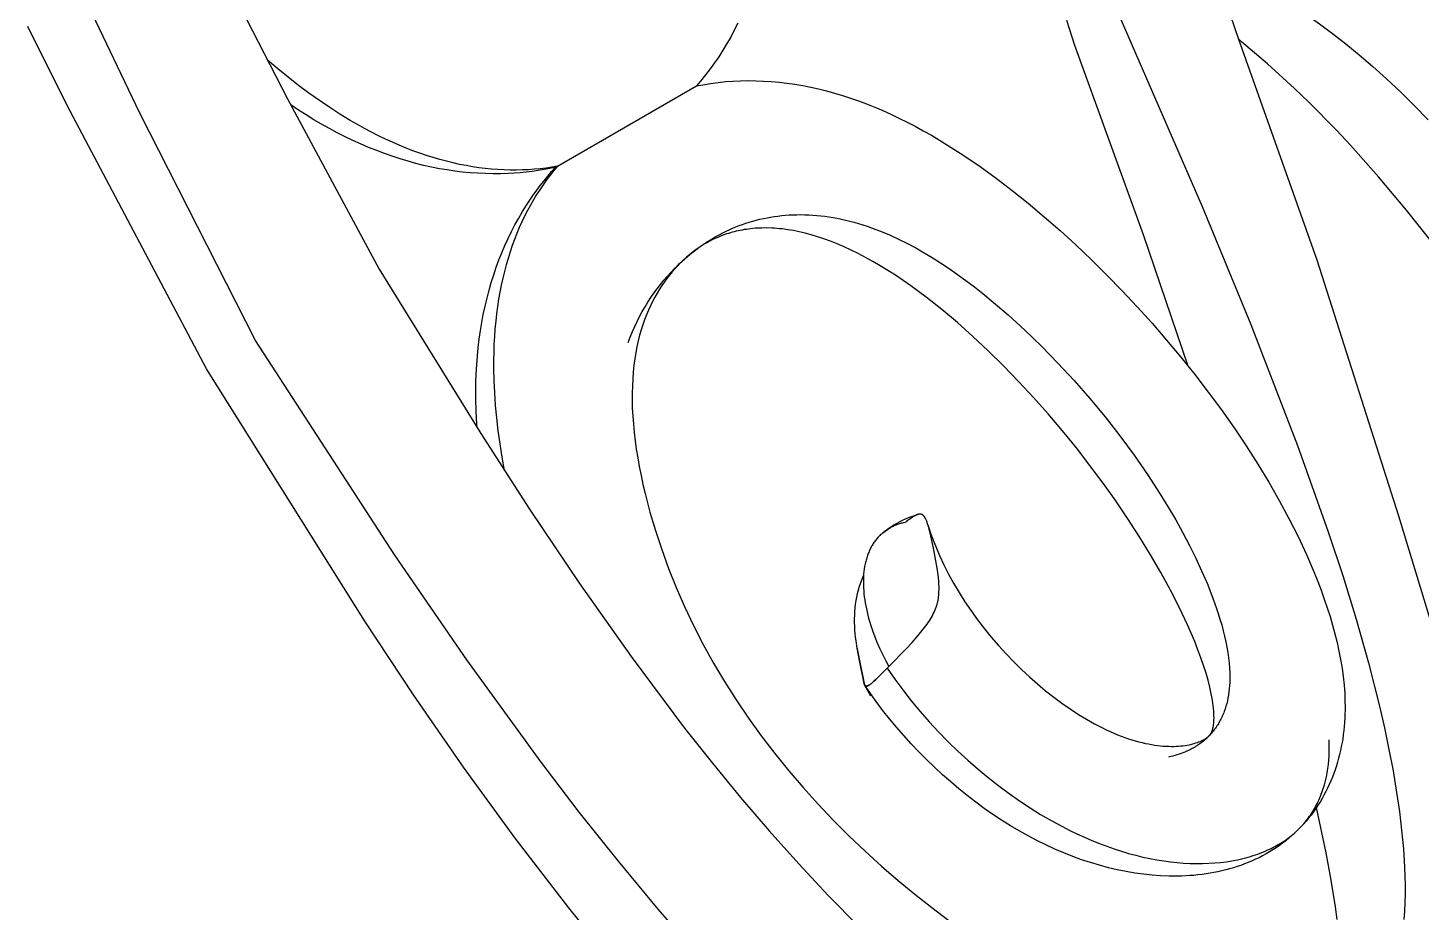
# Model space of a CAD drawing. Header units: millimetres. Extents: x 1933 to 24107, y 1228 to 18074.
# Drawn here: x 19492.7 to 19653.2, y 10747.3 to 10849.1 of the extents above; entities that cross this region are included whole.
import ezdxf

# ---------------------------------------------------------------- set-up
doc = ezdxf.new("R2010")
doc.units = ezdxf.units.MM
doc.layers.add('1', color=7, linetype='Continuous')

# ---------------------------------------------------------------- blocks, each defined once
blk = doc.blocks.new('Armchair 04_topt_dwgmodels.com')
at = {"color": 0}
for points in [[(-95.37, 582.78), (-90.34, 583.58), (-80.32, 584.93), (-70.26, 585.99), (-60.16, 586.81), (-50.02, 587.45), (-15.74, 588.69)], [(-15.74, 588.69), (18.54, 587.45), (28.68, 586.81)], [(-102.68, 573.36), (-95.65, 574.74), (-88.56, 575.96), (-81.42, 577.03), (-74.24, 577.97), (-59.76, 579.49), (-45.17, 580.62), (-15.74, 582.17)], [(-15.74, 582.17), (13.68, 580.62), (28.28, 579.49)], [(-15.74, 565.74), (-37.99, 565.07), (-48.32, 564.56), (-58.62, 563.86), (-68.88, 562.91), (-79.1, 561.68), (-84.18, 560.93), (-89.23, 560.09), (-94.24, 559.16), (-99.22, 558.12), (-104.07, 556.99), (-108.93, 555.74)], [(-37.21, 565.1), (-36.27, 564.63), (-35.34, 564.15), (-34.42, 563.65), (-33.51, 563.14), (-32.63, 562.61), (-31.76, 562.07), (-30.91, 561.51), (-30.08, 560.95), (-29.29, 560.38), (-28.49, 559.78), (-27.7, 559.16), (-26.97, 558.56), (-26.25, 557.95), (-25.53, 557.3), (-24.84, 556.64), (-24.18, 555.99), (-23.54, 555.33), (-22.91, 554.64), (-22.3, 553.94), (-21.72, 553.25), (-21.17, 552.55), (-20.63, 551.82), (-20.11, 551.09), (-19.61, 550.36), (-19.14, 549.63), (-18.69, 548.87), (-18.26, 548.11), (-17.85, 547.35), (-17.54, 546.73), (-17.24, 546.11), (-16.95, 545.47), (-16.68, 544.84), (-16.43, 544.2), (-16.18, 543.55), (-15.95, 542.91), (-15.74, 542.26)], [(-15.75, 542.26), (-15.53, 542.91), (-15.31, 543.55), (-15.06, 544.2), (-14.8, 544.84), (-14.53, 545.47), (-14.25, 546.11), (-13.95, 546.73), (-13.64, 547.35), (-13.23, 548.11), (-12.8, 548.87), (-12.34, 549.63), (-11.87, 550.36), (-11.38, 551.09), (-10.86, 551.82), (-10.32, 552.55), (-9.76, 553.25), (-9.19, 553.94), (-8.58, 554.64), (-7.95, 555.33), (-7.31, 555.99), (-6.65, 556.64), (-5.95, 557.3), (-5.23, 557.95), (-4.52, 558.56), (-3.78, 559.16), (-3, 559.78), (-2.19, 560.38), (-1.4, 560.95), (-0.57, 561.51), (0.27, 562.07), (1.14, 562.61), (2.03, 563.14), (2.93, 563.65), (3.85, 564.15), (4.78, 564.63), (5.73, 565.1)], [(16.84, 564.56), (6.51, 565.07), (-15.74, 565.74)], [(-15.74, 542.02), (-15.97, 542.64), (-16.22, 543.27), (-16.48, 543.89), (-16.77, 544.51), (-17.07, 545.13), (-17.38, 545.74), (-17.72, 546.36), (-18.07, 546.96), (-18.45, 547.57), (-18.84, 548.17), (-19.24, 548.76), (-19.67, 549.36), (-20.12, 549.95), (-20.58, 550.53), (-21.06, 551.11), (-21.57, 551.68), (-22.09, 552.25), (-22.63, 552.81), (-23.19, 553.37), (-23.76, 553.92), (-24.36, 554.47), (-24.98, 555.01), (-25.62, 555.55), (-26.27, 556.08), (-26.95, 556.6), (-27.65, 557.11), (-28.36, 557.62), (-29.1, 558.12), (-29.86, 558.62), (-30.63, 559.1), (-31.43, 559.58), (-32.25, 560.05), (-33.46, 560.72), (-34.72, 561.36), (-36.01, 561.99), (-37.34, 562.6), (-38.71, 563.19), (-40.12, 563.76), (-41.55, 564.31), (-43.02, 564.84)], [(-15.74, 542.02), (-15.51, 542.64), (-15.27, 543.27), (-15, 543.89), (-14.72, 544.51), (-14.42, 545.13), (-14.1, 545.74), (-13.77, 546.36), (-13.41, 546.96), (-13.04, 547.57), (-12.65, 548.17), (-12.24, 548.76), (-11.82, 549.36), (-11.37, 549.95), (-10.91, 550.53), (-10.42, 551.11), (-9.92, 551.68), (-9.4, 552.25), (-8.86, 552.81), (-8.3, 553.37), (-7.72, 553.92), (-7.12, 554.47), (-6.51, 555.01), (-5.87, 555.55), (-5.21, 556.08), (-4.54, 556.6), (-3.84, 557.11), (-3.12, 557.62), (-2.39, 558.12), (-1.63, 558.62), (-0.85, 559.1), (-0.06, 559.58), (0.76, 560.05), (1.97, 560.72), (3.23, 561.36), (4.52, 561.99), (5.86, 562.6), (7.22, 563.19), (8.63, 563.76), (10.07, 564.31), (11.54, 564.84)], [(-32.18, 533.94), (-32.26, 534.38), (-32.36, 534.83), (-32.47, 535.29), (-32.6, 535.74), (-32.74, 536.2), (-32.89, 536.66), (-33.06, 537.11), (-33.24, 537.56), (-33.44, 538.02), (-33.65, 538.47), (-33.89, 538.93), (-34.14, 539.39), (-34.41, 539.85), (-34.7, 540.31), (-35.01, 540.78), (-35.34, 541.24), (-35.69, 541.7), (-36.07, 542.16), (-36.47, 542.63), (-36.89, 543.09), (-37.33, 543.55), (-37.81, 544.02), (-38.32, 544.49), (-38.85, 544.94), (-39.41, 545.4), (-40, 545.85), (-40.62, 546.3), (-41.27, 546.75), (-41.95, 547.19), (-42.66, 547.63), (-43.4, 548.05), (-44.18, 548.48), (-44.99, 548.89), (-45.83, 549.29), (-46.69, 549.69), (-47.59, 550.07), (-48.51, 550.45), (-49.45, 550.81), (-50.41, 551.16), (-51.4, 551.49), (-52.41, 551.82), (-53.44, 552.13), (-55.55, 552.71), (-57.73, 553.23), (-59.97, 553.69), (-62.26, 554.09), (-64.59, 554.42), (-66.97, 554.69), (-69.38, 554.88), (-71.82, 555.01), (-74.28, 555.06), (-76.76, 555.03), (-79.26, 554.93), (-81.78, 554.75), (-84.3, 554.49), (-86.83, 554.16), (-89.35, 553.75), (-91.87, 553.28), (-94.39, 552.74), (-96.89, 552.13), (-99.35, 551.47), (-101.79, 550.76), (-104.21, 549.98), (-106.61, 549.15), (-108.94, 548.28), (-111.24, 547.37), (-113.5, 546.42)], [(-37.39, 545.11), (-36.97, 544.59), (-36.56, 544.07), (-36.18, 543.54), (-35.81, 543.01), (-35.45, 542.47), (-35.12, 541.92), (-34.8, 541.37), (-34.5, 540.82), (-34.22, 540.26), (-33.95, 539.7), (-33.7, 539.13), (-33.47, 538.56), (-33.25, 537.98), (-33.05, 537.41), (-32.86, 536.82), (-32.69, 536.24), (-32.59, 535.84), (-32.49, 535.44), (-32.39, 535.04), (-32.31, 534.64), (-32.23, 534.23), (-32.16, 533.83), (-32.1, 533.42), (-32.04, 533.02), (-32, 532.61), (-31.96, 532.21), (-31.93, 531.8), (-31.9, 531.39), (-31.89, 530.98), (-31.88, 530.58), (-31.88, 530.17), (-31.89, 529.76), (-31.91, 529.35), (-31.94, 528.94), (-31.97, 528.54), (-32.02, 528.13), (-32.07, 527.72), (-32.13, 527.31), (-32.2, 526.91), (-32.28, 526.5), (-32.37, 526.1), (-32.47, 525.69), (-32.57, 525.29), (-32.69, 524.89), (-32.81, 524.48), (-32.95, 524.08), (-33.09, 523.68), (-33.24, 523.28), (-33.41, 522.89), (-33.58, 522.49), (-33.76, 522.09), (-33.95, 521.7), (-34.16, 521.31), (-34.37, 520.92), (-34.59, 520.53), (-34.82, 520.14), (-35.07, 519.75), (-35.32, 519.37), (-35.58, 518.99), (-35.85, 518.61), (-36.14, 518.23), (-36.43, 517.86), (-36.74, 517.48), (-37.05, 517.11), (-37.38, 516.74), (-37.72, 516.38), (-38.07, 516.01), (-38.43, 515.65), (-38.8, 515.29), (-39.18, 514.94), (-39.57, 514.58), (-39.98, 514.23), (-40.39, 513.89), (-40.82, 513.54), (-41.71, 512.86), (-42.65, 512.2), (-43.63, 511.54), (-44.54, 510.98), (-45.48, 510.43), (-46.45, 509.89), (-47.46, 509.36), (-48.5, 508.85), (-49.56, 508.35), (-50.66, 507.86), (-51.79, 507.38), (-52.94, 506.92), (-54.11, 506.47), (-56.52, 505.61), (-59.02, 504.82), (-61.58, 504.08), (-64.2, 503.42), (-66.87, 502.81), (-69.57, 502.28), (-72.29, 501.82), (-75.03, 501.44), (-77.76, 501.13), (-80.48, 500.91), (-83.18, 500.77), (-84.91, 500.72), (-86.63, 500.71), (-88.32, 500.74), (-89.98, 500.81), (-91.61, 500.91), (-93.2, 501.05), (-94.75, 501.23), (-96.25, 501.45), (-97.69, 501.71), (-98.39, 501.85), (-99.08, 502.01), (-99.75, 502.17), (-100.41, 502.35), (-101.05, 502.53), (-101.67, 502.73), (-102.27, 502.94), (-102.86, 503.15), (-103.42, 503.38), (-103.97, 503.62), (-104.49, 503.86), (-105, 504.12), (-105.24, 504.26), (-105.48, 504.39), (-105.71, 504.53), (-105.94, 504.67), (-106.25, 504.87), (-106.55, 505.08), (-106.83, 505.29), (-107.11, 505.51), (-107.37, 505.73), (-107.63, 505.96), (-107.87, 506.19), (-108.1, 506.42), (-108.32, 506.66), (-108.53, 506.91), (-108.63, 507.03), (-108.73, 507.16), (-108.82, 507.28), (-108.91, 507.41), (-109, 507.54), (-109.09, 507.67), (-109.17, 507.8), (-109.25, 507.93), (-109.33, 508.06), (-109.41, 508.19), (-109.48, 508.32), (-109.55, 508.46), (-109.62, 508.59), (-109.68, 508.73), (-109.74, 508.87), (-109.8, 509), (-109.86, 509.14), (-109.91, 509.28), (-109.96, 509.42), (-110.01, 509.56), (-110.05, 509.71), (-110.09, 509.85), (-110.13, 509.99), (-110.17, 510.14), (-110.2, 510.28), (-110.23, 510.43), (-110.26, 510.57), (-110.29, 510.72), (-110.31, 510.87), (-110.33, 511.02), (-110.34, 511.17), (-110.36, 511.32), (-110.37, 511.47), (-110.38, 511.62), (-110.38, 511.77), (-110.39, 511.92), (-110.39, 512.07), (-110.38, 512.23), (-110.38, 512.38), (-110.37, 512.54), (-110.36, 512.69), (-110.34, 512.85), (-110.31, 513.16), (-110.27, 513.39), (-110.23, 513.63), (-110.19, 513.87), (-110.13, 514.11), (-110.07, 514.35), (-110.01, 514.59), (-109.93, 514.83), (-109.86, 515.07)], [(-124.45, 505.91), (-124.58, 506.36), (-124.69, 506.82), (-124.79, 507.28), (-124.88, 507.75), (-124.96, 508.2), (-125.02, 508.65), (-125.06, 509.1), (-125.1, 509.56), (-125.13, 510.02), (-125.14, 510.47), (-125.14, 510.92), (-125.13, 511.38), (-125.11, 511.84), (-125.07, 512.28), (-125.03, 512.73), (-124.97, 513.19), (-124.9, 513.65), (-124.83, 514.09), (-124.74, 514.53), (-124.64, 514.98), (-124.53, 515.43), (-124.41, 515.87), (-124.29, 516.3), (-124.14, 516.75), (-123.99, 517.19), (-123.84, 517.62), (-123.68, 518.05), (-123.5, 518.49), (-123.31, 518.93), (-123.12, 519.35), (-122.92, 519.77), (-122.48, 520.63), (-122.25, 521.04), (-122.01, 521.45), (-121.76, 521.88), (-121.24, 522.7), (-120.69, 523.52), (-120.1, 524.32), (-119.48, 525.12), (-118.83, 525.91), (-118.14, 526.68), (-117.43, 527.44), (-116.68, 528.19), (-115.9, 528.93), (-115.09, 529.65), (-114.25, 530.36), (-113.38, 531.05), (-112.49, 531.72), (-111.56, 532.37), (-110.61, 533.01), (-109.63, 533.63), (-108.62, 534.23), (-107.6, 534.8), (-106.54, 535.36), (-105.47, 535.89), (-104.37, 536.41), (-103.25, 536.9), (-102.12, 537.37), (-100.96, 537.82), (-99.79, 538.24), (-98.6, 538.64), (-97.4, 539.02), (-96.18, 539.37), (-94.96, 539.69), (-93.72, 539.99), (-92.47, 540.26), (-91.22, 540.5), (-89.97, 540.71), (-88.7, 540.89), (-86.96, 541.09), (-85.21, 541.24)], [(-86.64, 541.29), (-85.15, 541.24)], [(-80.96, 539.83), (-82.63, 540.42), (-84.79, 541.15), (-84.88, 541.18), (-84.93, 541.19), (-84.97, 541.21), (-85.01, 541.21), (-85.05, 541.22), (-85.07, 541.23), (-85.08, 541.23), (-85.1, 541.23), (-85.12, 541.23), (-85.14, 541.23), (-85.15, 541.23), (-85.17, 541.23), (-85.18, 541.23), (-85.19, 541.23), (-85.2, 541.23), (-85.21, 541.23), (-85.22, 541.23), (-85.22, 541.23), (-85.23, 541.23), (-85.23, 541.23), (-85.24, 541.23), (-85.25, 541.23), (-85.25, 541.23), (-85.26, 541.22), (-85.27, 541.22), (-85.27, 541.22), (-85.28, 541.22), (-85.28, 541.22), (-85.29, 541.21), (-85.29, 541.21), (-85.3, 541.21), (-85.3, 541.21), (-85.31, 541.21), (-85.31, 541.2), (-85.32, 541.2), (-85.32, 541.2), (-85.33, 541.19), (-85.33, 541.19), (-85.34, 541.19), (-85.34, 541.18), (-85.34, 541.18), (-85.35, 541.18), (-85.35, 541.17), (-85.36, 541.17), (-85.36, 541.17), (-85.36, 541.16), (-85.37, 541.16), (-85.37, 541.15), (-85.37, 541.15), (-85.38, 541.14), (-85.38, 541.14), (-85.38, 541.14), (-85.38, 541.13), (-85.39, 541.13), (-85.39, 541.12), (-85.39, 541.11), (-85.4, 541.11), (-85.4, 541.1), (-85.4, 541.1), (-85.4, 541.09), (-85.41, 541.09), (-85.41, 541.08), (-85.41, 541.07), (-85.41, 541.07), (-85.42, 541.06), (-85.42, 541.04), (-85.42, 541.03), (-85.42, 541.01), (-85.43, 541), (-85.43, 540.98), (-85.43, 540.97), (-85.43, 540.95), (-85.43, 540.94), (-85.43, 540.92), (-85.43, 540.88), (-85.43, 540.84), (-85.43, 540.8), (-85.43, 540.76), (-85.42, 540.67), (-85.41, 540.57), (-85.4, 540.47), (-85.38, 540.35), (-85.33, 540.1), (-85.26, 539.81), (-84.8, 538.02)], [(-84.73, 537.76), (-85.26, 539.81), (-85.33, 540.1), (-85.38, 540.35), (-85.4, 540.47), (-85.41, 540.57), (-85.42, 540.67), (-85.43, 540.76), (-85.43, 540.8), (-85.43, 540.84), (-85.43, 540.88), (-85.43, 540.92), (-85.43, 540.94), (-85.43, 540.95), (-85.43, 540.97), (-85.43, 540.98), (-85.43, 541), (-85.42, 541.01), (-85.42, 541.03), (-85.42, 541.04), (-85.42, 541.06), (-85.41, 541.07), (-85.41, 541.07), (-85.41, 541.08), (-85.41, 541.09), (-85.4, 541.09), (-85.4, 541.1), (-85.4, 541.1), (-85.4, 541.11), (-85.39, 541.11), (-85.39, 541.12), (-85.39, 541.13), (-85.38, 541.13), (-85.38, 541.14), (-85.38, 541.14), (-85.38, 541.14), (-85.37, 541.15), (-85.37, 541.15), (-85.37, 541.16), (-85.36, 541.16), (-85.36, 541.17), (-85.36, 541.17), (-85.35, 541.17), (-85.35, 541.18), (-85.34, 541.18), (-85.34, 541.18), (-85.34, 541.19), (-85.33, 541.19), (-85.33, 541.19), (-85.32, 541.2), (-85.32, 541.2), (-85.31, 541.2), (-85.31, 541.21), (-85.3, 541.21), (-85.3, 541.21), (-85.29, 541.21), (-85.29, 541.21), (-85.28, 541.22), (-85.28, 541.22), (-85.27, 541.22), (-85.27, 541.22), (-85.26, 541.22), (-85.25, 541.23), (-85.25, 541.23), (-85.24, 541.23), (-85.23, 541.23), (-85.23, 541.23), (-85.22, 541.23), (-85.22, 541.23), (-85.21, 541.23), (-85.2, 541.23), (-85.19, 541.23), (-85.18, 541.23), (-85.17, 541.23), (-85.15, 541.23), (-85.14, 541.23), (-85.12, 541.23), (-85.1, 541.23), (-85.08, 541.23), (-85.07, 541.23), (-85.05, 541.22), (-85.01, 541.21), (-84.97, 541.21), (-84.93, 541.19), (-84.88, 541.18), (-84.79, 541.15), (-82.63, 540.42), (-81.08, 539.87), (-80.29, 539.56), (-79.89, 539.4), (-79.51, 539.23), (-79.12, 539.04), (-78.74, 538.85), (-78.37, 538.65), (-78, 538.44), (-77.64, 538.22), (-77.29, 537.99), (-76.94, 537.75), (-76.6, 537.5), (-76.27, 537.24), (-75.95, 536.96), (-75.64, 536.68), (-75.33, 536.38), (-75.03, 536.06), (-74.89, 535.9), (-74.74, 535.74), (-74.6, 535.57), (-74.46, 535.4), (-74.33, 535.23), (-74.19, 535.05)], [(-15.74, 542.02), (-15.74, 523.54)], [(-84.8, 538.02), (-86.33, 537.89), (-87.86, 537.72), (-89.44, 537.5), (-91.01, 537.23), (-92.56, 536.91), (-94.11, 536.56), (-95.64, 536.17), (-97.14, 535.74), (-98.63, 535.27), (-100.09, 534.77), (-101.53, 534.24), (-102.94, 533.67), (-104.31, 533.08), (-105.65, 532.46), (-106.95, 531.81), (-108.21, 531.14), (-109.43, 530.44), (-110.61, 529.72), (-111.44, 529.19), (-112.24, 528.64), (-113.02, 528.09), (-113.78, 527.52), (-114.51, 526.95), (-115.21, 526.37), (-115.89, 525.79), (-116.54, 525.19), (-117.17, 524.6), (-117.77, 523.99), (-118.35, 523.39), (-118.9, 522.78), (-119.43, 522.16), (-119.94, 521.54), (-120.42, 520.92), (-120.87, 520.3), (-121.3, 519.68), (-121.7, 519.05), (-122.09, 518.43), (-122.44, 517.81), (-122.77, 517.19), (-123.08, 516.57), (-123.37, 515.95), (-123.63, 515.33), (-123.86, 514.72), (-124.07, 514.11), (-124.26, 513.51), (-124.42, 512.91), (-124.5, 512.62), (-124.56, 512.32), (-124.63, 512.03), (-124.68, 511.74), (-124.73, 511.45), (-124.77, 511.16), (-124.81, 510.87), (-124.84, 510.59), (-124.88, 510.1), (-124.9, 509.87), (-124.91, 509.63), (-124.91, 509.39), (-124.91, 509.16), (-124.91, 508.93), (-124.9, 508.7), (-124.89, 508.47), (-124.88, 508.24), (-124.86, 508.01), (-124.83, 507.79), (-124.8, 507.56), (-124.77, 507.34), (-124.74, 507.12), (-124.69, 506.9), (-124.65, 506.69), (-124.6, 506.47), (-124.55, 506.26), (-124.49, 506.04), (-124.43, 505.83), (-124.37, 505.63), (-124.3, 505.42), (-124.22, 505.21), (-124.15, 505.01), (-124.06, 504.81), (-123.98, 504.61), (-123.89, 504.41), (-123.8, 504.21), (-123.7, 504.01), (-123.6, 503.82), (-123.49, 503.63), (-123.38, 503.44), (-123.27, 503.25), (-123.15, 503.06), (-123.03, 502.88), (-122.91, 502.69), (-122.78, 502.51), (-122.65, 502.33), (-122.51, 502.15), (-122.37, 501.98), (-122.22, 501.8), (-122.08, 501.63), (-121.92, 501.46), (-121.77, 501.29), (-121.61, 501.12), (-121.28, 500.79), (-120.93, 500.47), (-120.57, 500.16), (-120.19, 499.85), (-119.8, 499.55), (-119.4, 499.26), (-118.97, 498.98), (-118.54, 498.71), (-118.09, 498.44), (-117.74, 498.24), (-117.38, 498.05)], [(-84.8, 538.02), (-84.73, 537.76)], [(-84.73, 537.76), (-83.96, 535.02), (-83.66, 534.06), (-83.34, 533.1), (-83.16, 532.64), (-82.99, 532.18), (-82.8, 531.73), (-82.7, 531.52), (-82.6, 531.3), (-82.49, 531.09), (-82.39, 530.89), (-82.28, 530.69), (-82.16, 530.5), (-82.04, 530.31), (-81.92, 530.13), (-81.79, 529.95), (-81.66, 529.79), (-81.53, 529.62), (-81.46, 529.54), (-81.39, 529.47), (-81.32, 529.39), (-81.24, 529.32), (-81.17, 529.25), (-81.1, 529.17), (-81.02, 529.11), (-80.94, 529.04), (-80.79, 528.91), (-80.63, 528.79), (-80.47, 528.67), (-80.3, 528.55), (-80.14, 528.45), (-79.97, 528.34), (-79.8, 528.24), (-79.63, 528.15), (-79.45, 528.06), (-79.11, 527.89), (-78.75, 527.72), (-78.4, 527.57), (-77.7, 527.3), (-75.68, 526.58), (-73.91, 526), (-73.4, 525.85), (-73.16, 525.79), (-72.94, 525.73), (-72.72, 525.68), (-72.52, 525.64), (-72.42, 525.62), (-72.32, 525.61), (-72.23, 525.59), (-72.15, 525.59), (-72.1, 525.58), (-72.06, 525.58), (-72.02, 525.58), (-71.98, 525.58), (-71.94, 525.58), (-71.9, 525.58), (-71.87, 525.58), (-71.83, 525.59), (-71.8, 525.59), (-71.78, 525.59), (-71.76, 525.6), (-71.74, 525.6), (-71.73, 525.6), (-71.71, 525.61), (-71.69, 525.61), (-71.68, 525.61), (-71.66, 525.62), (-71.65, 525.62), (-71.63, 525.63), (-71.62, 525.64), (-71.6, 525.64), (-71.59, 525.65), (-71.57, 525.65), (-71.56, 525.66), (-71.55, 525.67), (-71.53, 525.67), (-71.52, 525.68), (-71.51, 525.69), (-71.49, 525.7), (-71.48, 525.71), (-71.47, 525.72), (-71.46, 525.73), (-71.44, 525.74), (-71.43, 525.75), (-71.42, 525.76), (-71.41, 525.77), (-71.4, 525.78), (-71.39, 525.79), (-71.38, 525.8), (-71.37, 525.82), (-71.36, 525.83), (-71.35, 525.84), (-71.34, 525.86), (-71.33, 525.87), (-71.32, 525.88), (-71.31, 525.9), (-71.3, 525.92), (-71.29, 525.93), (-71.29, 525.95), (-71.28, 525.96), (-71.27, 525.98), (-71.26, 526), (-71.26, 526.02), (-71.25, 526.04), (-71.25, 526.06), (-71.24, 526.08), (-71.23, 526.1), (-71.23, 526.12), (-71.22, 526.14), (-71.21, 526.19), (-71.21, 526.23), (-71.2, 526.28), (-71.19, 526.34), (-71.19, 526.39), (-71.18, 526.45), (-71.18, 526.51), (-71.18, 526.57), (-71.18, 526.64), (-71.18, 526.71), (-71.19, 526.85), (-71.2, 527.01), (-71.22, 527.18), (-71.24, 527.36), (-71.3, 527.76)], [(-71.31, 527.82), (-71.23, 528.04), (-71.2, 528.15), (-71.17, 528.26), (-71.14, 528.37), (-71.11, 528.48), (-71.09, 528.6), (-71.07, 528.71), (-71.05, 528.82), (-71.03, 528.93), (-71.01, 529.05), (-71, 529.16), (-70.99, 529.27), (-70.98, 529.39), (-70.97, 529.5), (-70.97, 529.62), (-70.96, 529.73), (-70.96, 529.84), (-70.97, 529.96), (-70.97, 530.07), (-70.98, 530.19), (-70.99, 530.3), (-71, 530.42), (-71.02, 530.53), (-71.04, 530.65), (-71.06, 530.76), (-71.08, 530.88), (-71.1, 530.99), (-71.13, 531.1), (-71.16, 531.22), (-71.2, 531.33), (-71.23, 531.45), (-71.27, 531.56), (-71.31, 531.67), (-71.36, 531.78), (-71.4, 531.9), (-71.45, 532.01), (-71.5, 532.12), (-71.56, 532.23), (-71.62, 532.34), (-71.68, 532.45), (-71.74, 532.56), (-71.81, 532.67), (-71.87, 532.78), (-71.95, 532.88), (-72.02, 532.99), (-72.1, 533.1), (-72.18, 533.2), (-72.26, 533.31), (-72.34, 533.41), (-72.43, 533.52), (-72.52, 533.62), (-72.61, 533.72), (-72.71, 533.82), (-72.81, 533.92), (-72.91, 534.02), (-73.12, 534.22), (-73.34, 534.41), (-73.57, 534.59), (-73.81, 534.78), (-74.05, 534.96), (-74.31, 535.13), (-74.58, 535.3), (-74.86, 535.46), (-75.14, 535.62), (-75.43, 535.77), (-75.73, 535.92), (-76.04, 536.07), (-76.36, 536.2), (-76.68, 536.33), (-77.01, 536.46), (-77.34, 536.58), (-77.68, 536.69), (-78.03, 536.8), (-78.38, 536.9), (-78.73, 537), (-79.09, 537.09), (-79.46, 537.17), (-80.19, 537.32), (-80.94, 537.45), (-81.69, 537.56), (-82.45, 537.64), (-83.21, 537.7), (-83.97, 537.74), (-84.73, 537.76)], [(-110.07, 509.78), (-110.06, 509.72), (-110.05, 509.7), (-110.04, 509.67), (-110.03, 509.65), (-110.02, 509.63), (-110.01, 509.6), (-110, 509.58), (-109.99, 509.56), (-109.98, 509.53), (-109.96, 509.51), (-109.95, 509.49), (-109.94, 509.46), (-109.92, 509.44), (-109.89, 509.39), (-109.87, 509.36), (-109.85, 509.33), (-109.83, 509.3), (-109.8, 509.27), (-109.78, 509.24), (-109.75, 509.21), (-109.72, 509.17), (-109.69, 509.14), (-109.66, 509.1), (-109.62, 509.06), (-109.54, 508.98), (-109.44, 508.9), (-109.34, 508.81), (-109.28, 508.76), (-109.21, 508.71), (-109.07, 508.61), (-108.92, 508.5), (-108.75, 508.39), (-108.56, 508.27), (-108.35, 508.16), (-108.13, 508.03), (-107.88, 507.91), (-107.61, 507.79), (-107.33, 507.66), (-107.03, 507.53), (-106.71, 507.41), (-106.37, 507.29), (-106.02, 507.17), (-105.28, 506.93), (-104.48, 506.71), (-103.64, 506.5), (-102.75, 506.3), (-101.82, 506.12), (-100.85, 505.96), (-99.86, 505.81), (-98.83, 505.68), (-97.78, 505.56), (-95.61, 505.38), (-93.35, 505.27), (-91.03, 505.22), (-88.66, 505.22), (-86.24, 505.29), (-83.78, 505.41), (-81.28, 505.6), (-78.78, 505.83), (-76.25, 506.13), (-73.73, 506.48), (-71.21, 506.88), (-68.7, 507.34), (-66.21, 507.84), (-63.76, 508.4), (-61.34, 509.01), (-58.96, 509.67), (-56.64, 510.38), (-54.37, 511.13), (-52.17, 511.93), (-50.05, 512.78), (-48.02, 513.66), (-47.05, 514.12), (-46.09, 514.59), (-45.17, 515.06), (-44.28, 515.55), (-43.41, 516.04), (-42.58, 516.53), (-41.79, 517.04), (-41.03, 517.55), (-40.3, 518.06), (-39.61, 518.58), (-38.96, 519.1), (-38.34, 519.62), (-37.75, 520.14), (-37.2, 520.66), (-36.69, 521.18), (-36.2, 521.69), (-35.75, 522.21), (-35.34, 522.71), (-34.94, 523.22), (-34.76, 523.47), (-34.59, 523.71), (-34.43, 523.96), (-34.27, 524.2), (-33.96, 524.69), (-33.69, 525.18), (-33.56, 525.41), (-33.44, 525.65), (-33.32, 525.88), (-33.21, 526.11), (-33.01, 526.58), (-32.92, 526.81), (-32.83, 527.03), (-32.75, 527.26), (-32.67, 527.49), (-32.59, 527.71), (-32.52, 527.94), (-32.46, 528.16), (-32.4, 528.38), (-32.34, 528.6), (-32.29, 528.83), (-32.24, 529.05), (-32.2, 529.27), (-32.13, 529.7), (-32.07, 530.13), (-32.03, 530.56), (-32, 531), (-31.98, 531.43), (-31.98, 531.86), (-32, 532.28), (-32.03, 532.72), (-32.07, 533.16), (-32.13, 533.59), (-32.18, 533.94)], [(-71.04, 530.65), (-70.98, 530.27), (-70.94, 529.9), (-70.91, 529.52), (-70.89, 529.13), (-70.89, 528.75), (-70.9, 528.37), (-70.92, 527.99), (-70.96, 527.61), (-71.01, 527.23), (-71.07, 526.86), (-71.14, 526.48), (-71.23, 526.11)], [(-71.04, 530.65), (-70.9, 529.36)], [(-72.84, 525.7), (-73.31, 525.81), (-73.83, 525.92), (-74.36, 526.01), (-74.9, 526.1), (-75.45, 526.18), (-76.58, 526.32), (-77.75, 526.42), (-78.94, 526.48), (-80.16, 526.51), (-81.4, 526.5), (-82.65, 526.45), (-83.9, 526.36), (-85.18, 526.23), (-86.45, 526.06), (-87.71, 525.86), (-88.96, 525.62), (-90.21, 525.34), (-91.44, 525.04), (-92.66, 524.7), (-93.85, 524.33), (-95.02, 523.94), (-96.16, 523.52), (-97.27, 523.08), (-98.36, 522.61), (-99.4, 522.12), (-100.41, 521.61), (-101.37, 521.09), (-101.83, 520.82), (-102.28, 520.55), (-102.72, 520.28), (-103.14, 520), (-103.55, 519.72), (-103.94, 519.44), (-104.34, 519.15), (-104.7, 518.87), (-105.04, 518.6), (-105.39, 518.3), (-105.73, 518.01), (-106.03, 517.73), (-106.33, 517.46), (-106.62, 517.17), (-106.9, 516.88), (-107.16, 516.6), (-107.4, 516.33), (-107.64, 516.05), (-107.87, 515.76), (-108.08, 515.5), (-108.27, 515.23), (-108.46, 514.96), (-108.64, 514.7), (-108.8, 514.44), (-108.95, 514.19), (-109.1, 513.94), (-109.23, 513.69), (-109.35, 513.45), (-109.46, 513.22), (-109.56, 512.98), (-109.66, 512.75), (-109.74, 512.54), (-109.82, 512.33), (-109.88, 512.12), (-109.94, 511.91), (-109.99, 511.72), (-110.03, 511.54), (-110.07, 511.35), (-110.1, 511.18), (-110.12, 511.02), (-110.14, 510.87), (-110.15, 510.72), (-110.16, 510.58), (-110.16, 510.52), (-110.16, 510.46), (-110.16, 510.4), (-110.16, 510.34), (-110.15, 510.23), (-110.14, 510.13), (-110.13, 510.09), (-110.13, 510.04), (-110.12, 510), (-110.12, 509.96), (-110.1, 509.89), (-110.09, 509.83), (-110.07, 509.78)], [(-15.74, 523.54), (-15.99, 522.84), (-16.31, 521.98), (-16.64, 521.18), (-16.99, 520.39), (-17.37, 519.62), (-17.77, 518.83), (-18.2, 518.06), (-18.65, 517.3), (-19.12, 516.56), (-19.62, 515.81), (-20.15, 515.06), (-20.68, 514.34), (-21.24, 513.63), (-21.84, 512.91), (-22.46, 512.2), (-23.08, 511.52), (-23.72, 510.85), (-24.42, 510.17), (-25.12, 509.51), (-25.84, 508.86), (-26.58, 508.22), (-27.34, 507.59), (-28.13, 506.97), (-28.94, 506.36), (-29.76, 505.77), (-30.61, 505.18), (-31.48, 504.6), (-32.36, 504.03), (-33.27, 503.48), (-34.19, 502.93), (-36.1, 501.88), (-38.07, 500.86), (-40.11, 499.88), (-42.21, 498.95), (-44.36, 498.05), (-46.56, 497.19), (-48.81, 496.37), (-51.11, 495.59), (-53.45, 494.84), (-55.83, 494.14), (-58.24, 493.48), (-60.69, 492.86), (-63.16, 492.28), (-65.65, 491.75), (-68.16, 491.26), (-70.69, 490.82), (-73.22, 490.43), (-75.75, 490.09), (-78.28, 489.81), (-80.8, 489.58), (-83.3, 489.41), (-85.78, 489.3), (-88.23, 489.25), (-90.64, 489.26), (-93.01, 489.33), (-95.34, 489.46), (-97.62, 489.65), (-99.85, 489.92), (-100.94, 490.07), (-102.02, 490.25), (-103.08, 490.44), (-104.13, 490.65), (-105.16, 490.87), (-106.17, 491.12), (-107.17, 491.38), (-108.15, 491.67), (-109.12, 491.98), (-110.06, 492.3), (-110.99, 492.65), (-111.9, 493.02), (-112.79, 493.42), (-113.66, 493.84), (-114.51, 494.29), (-114.94, 494.52), (-115.34, 494.76), (-115.74, 495), (-116.15, 495.26), (-116.55, 495.52), (-116.93, 495.79), (-117.31, 496.06), (-117.68, 496.34), (-118.06, 496.64), (-118.41, 496.93), (-118.76, 497.23), (-119.11, 497.54), (-119.45, 497.86), (-119.78, 498.18), (-120.1, 498.5), (-120.42, 498.84), (-120.73, 499.19), (-121.02, 499.54), (-121.31, 499.89), (-121.59, 500.25), (-121.86, 500.62), (-122.12, 501), (-122.37, 501.37), (-122.61, 501.76), (-122.84, 502.15), (-123.07, 502.55), (-123.28, 502.95), (-123.48, 503.36), (-123.67, 503.77), (-123.85, 504.19), (-124.01, 504.61), (-124.17, 505.04), (-124.32, 505.47), (-124.45, 505.91)], [(-11.87, 515.81), (-12.37, 516.56), (-12.84, 517.3), (-13.28, 518.06), (-13.71, 518.83), (-14.12, 519.62), (-14.49, 520.39), (-14.84, 521.18), (-15.17, 521.98), (-15.5, 522.84), (-15.74, 523.54)], [(-99.06, 478.23), (-113.69, 481.64)], [(-56.91, 480.02), (-71.47, 481.95), (-86.2, 484.27), (-96.61, 486.18), (-101.79, 487.24), (-106.92, 488.41), (-111.98, 489.69), (-116.95, 491.1), (-119.4, 491.85), (-121.81, 492.65), (-124.18, 493.48), (-126.52, 494.36), (-128.58, 495.18), (-130.59, 496.04), (-132.55, 496.94), (-134.45, 497.88), (-135.37, 498.36), (-136.27, 498.86), (-137.15, 499.37), (-138, 499.89), (-138.83, 500.42), (-139.63, 500.96)], [(-135.78, 507.6), (-134.4, 507.04), (-131.5, 505.94), (-128.48, 504.88), (-123.42, 503.24)], [(-72.01, 490.61), (-56.35, 487.53), (-33.52, 483.46), (-30.55, 482.81)], [(-15.74, 473.44), (-15.78, 473.46), (-16.26, 473.66), (-16.77, 473.86), (-17.31, 474.05), (-17.88, 474.25), (-19.14, 474.65), (-20.48, 475.02), (-22.08, 475.42), (-23.74, 475.8), (-25.47, 476.14), (-27.27, 476.47), (-31.04, 477.06), (-56.91, 480.02)], [(-26.72, 462.85), (-26.72, 462.85), (-26.72, 462.85), (-26.72, 462.85), (-26.72, 462.85), (-26.72, 462.85), (-26.72, 462.85), (-26.72, 462.85), (-26.72, 462.85), (-26.75, 462.87), (-26.8, 462.89), (-26.95, 462.96), (-27.17, 463.06), (-27.46, 463.18), (-27.81, 463.31), (-28.21, 463.45), (-29.14, 463.76), (-30.2, 464.08), (-31.33, 464.39), (-33.79, 465.01), (-36.46, 465.6), (-42.31, 466.75), (-68.82, 471.66), (-99.06, 478.23)], [(-125.36, 452.51), (-122.19, 452.53), (-117.95, 452.65), (-115.74, 452.77), (-113.49, 452.93), (-111.19, 453.16), (-108.85, 453.45), (-106.47, 453.82), (-99.18, 455.18), (-89.27, 456.8), (-69.03, 459.83), (-64.1, 460.71), (-59.32, 461.7), (-57.01, 462.24), (-52.58, 463.4), (-50.46, 464.01), (-46.44, 465.29), (-42.73, 466.6), (-42.33, 466.75)], [(-32.27, 464.64), (-34.58, 463.3), (-36.79, 462.07), (-39.35, 460.71), (-42.23, 459.27), (-45.43, 457.8), (-47.15, 457.07), (-48.94, 456.34), (-50.81, 455.63), (-52.76, 454.94), (-54.78, 454.27), (-56.87, 453.64), (-59.04, 453.04), (-61.27, 452.49)]]:
    blk.add_lwpolyline(points, dxfattribs=at)

msp = doc.modelspace()

# ---------------------------------------------------------------- block references
at = {"layer": '1', "color": 36, "rotation": 120}
msp.add_blockref('Armchair 04_topt_dwgmodels.com', (20015.28, 11117.81), dxfattribs=at)

doc.saveas('drawing.dxf')
